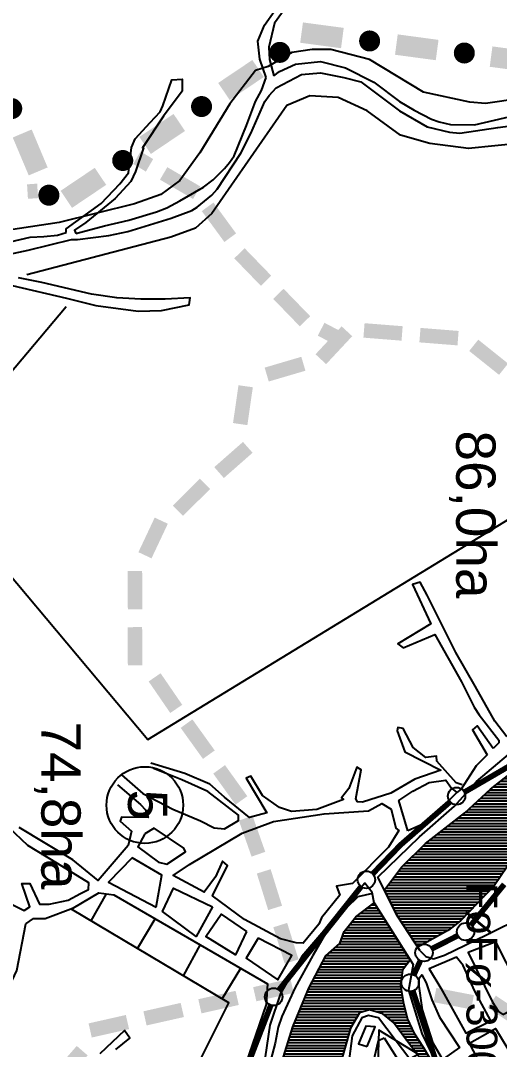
# Model space of a CAD drawing. Extents: x 615698 to 626331, y 7504748 to 7519310.
# Drawn here: x 619997 to 620849, y 7515038 to 7516869 of the extents above; entities that cross this region are included whole.
import ezdxf
from ezdxf.enums import TextEntityAlignment as Align

# ---------------------------------------------------------------- set-up
doc = ezdxf.new("R2010")
doc.units = 0
doc.header["$LTSCALE"] = 170
doc.header["$MEASUREMENT"] = 0
doc.layers.get('0').update_dxf_attribs({"linetype": 'CONTINUOUS'})
for name, color, linetype in [('ESTACAO', 5, 'CONTINUOUS'), ('HATCH', 4, 'CONTINUOUS'), ('LIMITE-BACIA', 3, 'CONTINUOUS'), ('LIMITE-PROJETO', 1, 'CONTINUOUS'), ('RIO', 4, 'CONTINUOUS'), ('RODOVIA', 1, 'CONTINUOUS'), ('RUA', 7, 'CONTINUOUS'), ('TEXTO', 5, 'CONTINUOUS'), ('TEXTO2', 5, 'CONTINUOUS')]:
    doc.layers.add(name, color=color, linetype=linetype)
doc.styles.get("Standard").update_dxf_attribs({"font": 'ARIAL.TTF'})

# ---------------------------------------------------------------- blocks, each defined once
blk = doc.blocks.new('*X14')
at = {"color": 0}
for p, q in [((620615.1, 7515290), (620632.1, 7515290)), ((620621.5, 7515295), (620629, 7515295)), ((620591.1, 7515270), (620644.7, 7515270)), ((620595.9, 7515275), (620641.5, 7515275)), ((620602.3, 7515280), (620638.4, 7515280)), ((620608.7, 7515285), (620635.3, 7515285)), ((620574.8, 7515250), (620657.2, 7515250)), ((620578.9, 7515255), (620654.1, 7515255)), ((620583, 7515260), (620650.9, 7515260)), ((620587, 7515265), (620647.8, 7515265)), ((620568.3, 7515235), (620666.6, 7515235)), ((620570.2, 7515240), (620663.5, 7515240)), ((620572, 7515245), (620660.3, 7515245)), ((620552.4, 7515215), (620679.1, 7515215)), ((620558.1, 7515220), (620676, 7515220)), ((620563.9, 7515225), (620672.9, 7515225)), ((620566.5, 7515230), (620669.7, 7515230)), ((620535.4, 7515195), (620689.3, 7515195)), ((620538, 7515200), (620688.5, 7515200)), ((620541, 7515205), (620685.4, 7515205)), ((620546.7, 7515210), (620682.3, 7515210)), ((620527.5, 7515180), (620678.1, 7515180)), ((620530.1, 7515185), (620681.8, 7515185)), ((620532.7, 7515190), (620685.5, 7515190)), ((620517, 7515160), (620674.4, 7515160)), ((620519.6, 7515165), (620675.1, 7515165)), ((620522.2, 7515170), (620675.8, 7515170)), ((620524.8, 7515175), (620676.5, 7515175)), ((620507.2, 7515140), (620675, 7515140)), ((620509.3, 7515145), (620674.2, 7515145)), ((620511.7, 7515150), (620673.4, 7515150)), ((620514.3, 7515155), (620673.6, 7515155)), ((620501, 7515125), (620677.4, 7515125)), ((620503.1, 7515130), (620676.6, 7515130)), ((620505.1, 7515135), (620675.8, 7515135)), ((620492.7, 7515105), (620607.1, 7515105)), ((620494.8, 7515110), (620681.1, 7515110)), ((620496.9, 7515115), (620679.8, 7515115)), ((620498.9, 7515120), (620678.5, 7515120)), ((620629.3, 7515105), (620682.5, 7515105)), ((620484.5, 7515085), (620589.9, 7515085)), ((620486.6, 7515090), (620592.8, 7515090)), ((620488.6, 7515095), (620595.7, 7515095)), ((620490.7, 7515100), (620598.7, 7515100)), ((620643.2, 7515100), (620683.8, 7515100)), ((620649.4, 7515095), (620685.1, 7515095)), ((620655.6, 7515090), (620686.8, 7515090)), ((620661.4, 7515085), (620689, 7515085)), ((620479.1, 7515070), (620582.9, 7515070)), ((620480.6, 7515075), (620584.3, 7515075)), ((620482.4, 7515080), (620587, 7515080)), ((620665, 7515080), (620691.2, 7515080)), ((620668.6, 7515075), (620693.4, 7515075)), ((620672.3, 7515070), (620695.6, 7515070)), ((620472.9, 7515050), (620577.2, 7515050)), ((620474.4, 7515055), (620578.6, 7515055)), ((620476, 7515060), (620580, 7515060)), ((620477.5, 7515065), (620581.4, 7515065)), ((620675.9, 7515065), (620698.3, 7515065)), ((620679.5, 7515060), (620701.6, 7515060)), ((620683.1, 7515055), (620704.9, 7515055)), ((620686.9, 7515050), (620708.1, 7515050)), ((620466.6, 7515030), (620571.5, 7515030)), ((620468.2, 7515035), (620572.9, 7515035)), ((620469.7, 7515040), (620574.4, 7515040)), ((620471.3, 7515045), (620575.8, 7515045)), ((620690.6, 7515045), (620711.4, 7515045)), ((620694.4, 7515040), (620714.5, 7515040)), ((620698.2, 7515035), (620717.6, 7515035)), ((620702, 7515030), (620720.6, 7515030)), ((620462, 7515015), (620567.3, 7515015)), ((620463.5, 7515020), (620568.7, 7515020)), ((620465.1, 7515025), (620570.1, 7515025)), ((620705.8, 7515025), (620723.6, 7515025)), ((620709.6, 7515020), (620726.6, 7515020)), ((620713.4, 7515015), (620729.7, 7515015)), ((620455.7, 7514995), (620561.6, 7514995)), ((620457.3, 7515000), (620563, 7515000)), ((620458.9, 7515005), (620564.4, 7515005)), ((620460.4, 7515010), (620565.8, 7515010)), ((620717, 7515010), (620726.4, 7515010)), ((620449.5, 7514975), (620555.9, 7514975)), ((620451.1, 7514980), (620557.3, 7514980)), ((620452.6, 7514985), (620558.8, 7514985)), ((620454.2, 7514990), (620560.2, 7514990)), ((620441, 7514960), (620551.7, 7514960)), ((620444.3, 7514965), (620553.1, 7514965)), ((620447.6, 7514970), (620554.5, 7514970)), ((620427.6, 7514940), (620553.6, 7514940)), ((620431, 7514945), (620552.7, 7514945)), ((620434.3, 7514950), (620551.8, 7514950)), ((620437.6, 7514955), (620550.9, 7514955)), ((620414.3, 7514920), (620471.5, 7514920)), ((620417.6, 7514925), (620512.2, 7514925)), ((620421, 7514930), (620552.9, 7514930)), ((620424.3, 7514935), (620554.4, 7514935)), ((620411, 7514915), (620430.8, 7514915))]:
    blk.add_line(p, q, dxfattribs=at)
blk = doc.blocks.new('*X18')
at = {"color": 0}
for p, q in [((621735, 7516075), (621821.1, 7516075)), ((621756.8, 7516080), (621818.5, 7516080)), ((621778.7, 7516085), (621815.9, 7516085)), ((621798.8, 7516090), (621813.3, 7516090)), ((621648.6, 7516055), (621831.6, 7516055)), ((621669.6, 7516060), (621829, 7516060)), ((621691.4, 7516065), (621826.4, 7516065)), ((621713.2, 7516070), (621823.8, 7516070)), ((621595.4, 7516040), (621839.5, 7516040)), ((621611.5, 7516045), (621836.9, 7516045)), ((621630, 7516050), (621834.3, 7516050)), ((621550.5, 7516020), (621850, 7516020)), ((621561.7, 7516025), (621847.4, 7516025)), ((621572.9, 7516030), (621844.8, 7516030)), ((621584.1, 7516035), (621842.1, 7516035)), ((621515.6, 7516000), (621860.5, 7516000)), ((621523.1, 7516005), (621857.9, 7516005)), ((621530.7, 7516010), (621855.3, 7516010)), ((621539.3, 7516015), (621852.6, 7516015)), ((621492.8, 7515985), (621868.4, 7515985)), ((621500.4, 7515990), (621865.8, 7515990)), ((621508, 7515995), (621863.1, 7515995)), ((621462.5, 7515965), (621659.9, 7515965)), ((621470.1, 7515970), (621876.3, 7515970)), ((621477.7, 7515975), (621873.6, 7515975)), ((621485.2, 7515980), (621871, 7515980)), ((621663.4, 7515965), (621878.9, 7515965)), ((621432.2, 7515945), (621563.8, 7515945)), ((621439.8, 7515950), (621579.4, 7515950)), ((621447.4, 7515955), (621595, 7515955)), ((621454.9, 7515960), (621610.6, 7515960)), ((621703.3, 7515960), (621881.5, 7515960)), ((621735.6, 7515955), (621884.1, 7515955)), ((621764, 7515950), (621886.8, 7515950)), ((621801.6, 7515945), (621889.4, 7515945)), ((621411.1, 7515930), (621538.4, 7515930)), ((621417, 7515935), (621546, 7515935)), ((621424.6, 7515940), (621553.6, 7515940)), ((621809.7, 7515940), (621892, 7515940)), ((621817.8, 7515935), (621894.6, 7515935)), ((621826, 7515930), (621897.3, 7515930)), ((621389.4, 7515910), (621508.1, 7515910)), ((621394.8, 7515915), (621515.7, 7515915)), ((621400.3, 7515920), (621523.3, 7515920)), ((621405.7, 7515925), (621530.9, 7515925)), ((621373.1, 7515895), (621492.4, 7515895)), ((621378.6, 7515900), (621496.9, 7515900)), ((621384, 7515905), (621501.3, 7515905)), ((621351.4, 7515875), (621474.5, 7515875)), ((621356.9, 7515880), (621479, 7515880)), ((621362.3, 7515885), (621483.4, 7515885)), ((621367.7, 7515890), (621487.9, 7515890)), ((621329.2, 7515855), (621459.7, 7515855)), ((621334.7, 7515860), (621462.9, 7515860)), ((621340.3, 7515865), (621466.1, 7515865)), ((621345.8, 7515870), (621470, 7515870)), ((621312.6, 7515840), (621450.1, 7515840)), ((621318.1, 7515845), (621453.3, 7515845)), ((621323.6, 7515850), (621456.5, 7515850)), ((621290.4, 7515820), (621437.3, 7515820)), ((621295.9, 7515825), (621440.5, 7515825)), ((621301.5, 7515830), (621443.7, 7515830)), ((621307, 7515835), (621446.9, 7515835)), ((621268.1, 7515800), (621421.7, 7515800)), ((621273.7, 7515805), (621425.8, 7515805)), ((621279.3, 7515810), (621429.9, 7515810)), ((621284.8, 7515815), (621434, 7515815)), ((621251.4, 7515785), (621409.3, 7515785)), ((621256.9, 7515790), (621413.4, 7515790)), ((621262.5, 7515795), (621417.5, 7515795)), ((621229, 7515765), (621392.8, 7515765)), ((621234.6, 7515770), (621396.9, 7515770)), ((621240.2, 7515775), (621401.1, 7515775)), ((621245.8, 7515780), (621405.2, 7515780)), ((621204, 7515745), (621375.8, 7515745)), ((621210.3, 7515750), (621380.1, 7515750)), ((621216.6, 7515755), (621384.5, 7515755)), ((621222.9, 7515760), (621388.7, 7515760)), ((621185.1, 7515730), (621362.7, 7515730)), ((621191.4, 7515735), (621367.1, 7515735)), ((621197.7, 7515740), (621371.4, 7515740)), ((621159.9, 7515710), (621345.3, 7515710)), ((621166.2, 7515715), (621349.6, 7515715)), ((621172.5, 7515720), (621354, 7515720)), ((621178.8, 7515725), (621358.3, 7515725)), ((621134.7, 7515690), (621325, 7515690)), ((621141, 7515695), (621331.2, 7515695)), ((621147.3, 7515700), (621336.5, 7515700)), ((621153.6, 7515705), (621340.9, 7515705)), ((621115.8, 7515675), (621306.2, 7515675)), ((621122.1, 7515680), (621312.5, 7515680)), ((621128.4, 7515685), (621318.7, 7515685)), ((621089.6, 7515655), (621293.1, 7515655)), ((621096.9, 7515660), (621297.6, 7515660)), ((621103.2, 7515665), (621300.5, 7515665)), ((621109.5, 7515670), (621303.3, 7515670)), ((621060.2, 7515635), (621272.4, 7515635)), ((621067.6, 7515640), (621277.6, 7515640)), ((621074.9, 7515645), (621282.8, 7515645)), ((621082.3, 7515650), (621288, 7515650)), ((621038.1, 7515620), (621256, 7515620)), ((621045.5, 7515625), (621260.7, 7515625)), ((621052.9, 7515630), (621265.3, 7515630)), ((621008.7, 7515600), (621237.3, 7515600)), ((621016.1, 7515605), (621242, 7515605)), ((621023.4, 7515610), (621246.7, 7515610)), ((621030.8, 7515615), (621251.3, 7515615)), ((620969, 7515580), (621214, 7515580)), ((620979.9, 7515585), (621220.6, 7515585)), ((620990.8, 7515590), (621227.2, 7515590)), ((621001.4, 7515595), (621232.6, 7515595)), ((620936.6, 7515565), (621194.2, 7515565)), ((620947.2, 7515570), (621200.8, 7515570)), ((620958.1, 7515575), (621207.4, 7515575)), ((620897.6, 7515545), (621164.5, 7515545)), ((620907.3, 7515550), (621172, 7515550)), ((620917.1, 7515555), (621179.6, 7515555)), ((620926.9, 7515560), (621187.1, 7515560)), ((620864.3, 7515525), (621130.8, 7515525)), ((620870.6, 7515530), (621140.8, 7515530)), ((620878, 7515535), (621149.3, 7515535)), ((620887.8, 7515540), (621156.9, 7515540)), ((620845.4, 7515510), (621100.8, 7515510)), ((620851.7, 7515515), (621110.8, 7515515)), ((620858, 7515520), (621120.8, 7515520)), ((620821.9, 7515490), (621055, 7515490)), ((620827.4, 7515495), (621067.5, 7515495)), ((620832.9, 7515500), (621080, 7515500)), ((620839.1, 7515505), (621090.8, 7515505)), ((620799.8, 7515470), (621007.3, 7515470)), ((620805.3, 7515475), (621018.2, 7515475)), ((620810.8, 7515480), (621030, 7515480)), ((620816.4, 7515485), (621042.5, 7515485)), ((620782.5, 7515455), (620975.4, 7515455)), ((620788.7, 7515460), (620985.5, 7515460)), ((620794.3, 7515465), (620996.4, 7515465)), ((620757.1, 7515435), (620945.1, 7515435)), ((620763.5, 7515440), (620952.5, 7515440)), ((620769.8, 7515445), (620960, 7515445)), ((620776.2, 7515450), (620967.7, 7515450)), ((620731.7, 7515415), (620915.5, 7515415)), ((620738, 7515420), (620922.9, 7515420)), ((620744.4, 7515425), (620930.3, 7515425)), ((620750.7, 7515430), (620937.7, 7515430)), ((620713.6, 7515400), (620896.1, 7515400)), ((620719, 7515405), (620901.4, 7515405)), ((620725.3, 7515410), (620908, 7515410)), ((620693.1, 7515380), (620874.8, 7515380)), ((620698.3, 7515385), (620880, 7515385)), ((620703.4, 7515390), (620885.3, 7515390)), ((620708.5, 7515395), (620890.7, 7515395)), ((620673.3, 7515360), (620861.4, 7515360)), ((620677.8, 7515365), (620864.7, 7515365)), ((620682.9, 7515370), (620868.1, 7515370)), ((620688, 7515375), (620871.5, 7515375)), ((620662.1, 7515345), (620851.3, 7515345)), ((620665.8, 7515350), (620854.6, 7515350)), ((620669.6, 7515355), (620858, 7515355)), ((620647, 7515325), (620836.7, 7515325)), ((620650.8, 7515330), (620841.2, 7515330)), ((620654.5, 7515335), (620844.5, 7515335)), ((620658.3, 7515340), (620847.9, 7515340)), ((620645.6, 7515320), (620831.9, 7515320)), ((620648.1, 7515315), (620827.1, 7515315)), ((620650.6, 7515310), (620822.3, 7515310)), ((620653.1, 7515305), (620817.5, 7515305)), ((620655.6, 7515300), (620812.7, 7515300)), ((620658.1, 7515295), (620807.9, 7515295)), ((620660.6, 7515290), (620803.1, 7515290)), ((620663.1, 7515285), (620798.3, 7515285)), ((620665.6, 7515280), (620793.5, 7515280)), ((620668.1, 7515275), (620788.7, 7515275)), ((620671.3, 7515270), (620783.9, 7515270)), ((620674.6, 7515265), (620778.6, 7515265)), ((620677.8, 7515260), (620771.9, 7515260)), ((620681.1, 7515255), (620765.2, 7515255)), ((620684.3, 7515250), (620758.5, 7515250)), ((620687.6, 7515245), (620749.5, 7515245)), ((620690.8, 7515240), (620740.5, 7515240)), ((620694.1, 7515235), (620731.5, 7515235)), ((620697.3, 7515230), (620722.5, 7515230)), ((620700.6, 7515225), (620713.5, 7515225)), ((620703.8, 7515220), (620704.4, 7515220))]:
    blk.add_line(p, q, dxfattribs=at)
blk = doc.blocks.new('C')
at = {"layer": 'LIMITE-BACIA'}
blk.add_solid([(-33.9, -12.9), (-34, 12.9), (34.2, -12.6), (34, 13.2)], dxfattribs=at)
blk = doc.blocks.new('R')
at = {"layer": 'LIMITE-PROJETO', "const_width": 18.7}
blk.add_lwpolyline([(-75.2, 0.3, 1), (-93.9, 0.4, 1)], format="xyb", close=True, dxfattribs=at)
at = {"layer": 'LIMITE-PROJETO'}
blk.add_solid([(36.9, 17.7), (36.6, -18.8), (-36.4, 18.3), (-36.6, -18.3)], dxfattribs=at)

msp = doc.modelspace()

# ---------------------------------------------------------------- linework, layer by layer
at = {"layer": 'ESTACAO', "const_width": 10}
for points in [[(621004.1, 7515621.6), (620787.1, 7515495.6)], [(620761.5, 7515478.3), (620673.7, 7515401.9), (620623.9, 7515350.4)], [(620603.2, 7515327.4), (620457.1, 7515143.7)], [(620799, 7515259.3), (620858, 7515331.6)], [(620729.1, 7515216.8), (620775.4, 7515240.3)], [(620697.1, 7515170.5), (620708.7, 7515195.7)], [(620738.3, 7515010.8), (620695.5, 7515141.6)], [(620442.6, 7515116.6), (620362.7, 7514910)]]:
    msp.add_lwpolyline(points, dxfattribs=at)
at = {"layer": 'ESTACAO'}
msp.add_lwpolyline([(620704.8, 7515029.5), (620634.6, 7515072.3), (620632.6, 7514990.1)], close=True, dxfattribs=at)
for centre in [(620773.2, 7515488.6), (620612.6, 7515339.7), (620789.2, 7515247.3), (620715.2, 7515209.8), (620690.6, 7515156.4), (620447.6, 7515131.3)]:
    msp.add_circle(centre, 15.5, dxfattribs=at)
at = {"layer": 'LIMITE-BACIA'}
for points in [[(620197.6, 7516613.7), (620210.6, 7516636), (620220.1, 7516600.1), (620233.1, 7516622.4)], [(620026.6, 7516578.7), (620028.2, 7516552.9), (620008.6, 7516577.4), (620010.2, 7516551.6)], [(620526.1, 7516308.1), (620538, 7516331), (620565.4, 7516287.5), (620577.3, 7516310.4)]]:
    msp.add_solid(points, dxfattribs=at)
at = {"layer": 'LIMITE-PROJETO', "const_width": 18.7}
for points in [[(620467.8, 7516811.1, 1), (620449.3, 7516813.5, 1)], [(620055.3, 7516563.3, 1), (620039.7, 7516552.9, 1)]]:
    msp.add_lwpolyline(points, format="xyb", close=True, dxfattribs=at)
at = {"layer": 'LIMITE-PROJETO'}
for points in [[(620572.3, 7516855.9), (620567.5, 7516819.7), (620499.7, 7516865.6), (620494.8, 7516829.4)], [(620129.1, 7516606.8), (620149.5, 7516576.5), (620068.3, 7516565.9), (620088.7, 7516535.6)]]:
    msp.add_solid(points, dxfattribs=at)
at = {"layer": 'RIO', "linetype": 'CONTINUOUS'}
for points in [[(620875.2, 7515380.5), (620840.3, 7515328.8), (620780.4, 7515266.4), (620758.5, 7515250), (620704, 7515219.8), (620668.2, 7515274.8), (620644.7, 7515321.8), (620675, 7515362.3), (620717.8, 7515404.1), (620787.7, 7515459.1), (620833.8, 7515500.8), (620874.8, 7515533.3)], [(620448.3, 7514971), (620481.5, 7515077.7), (620509.9, 7515146.6), (620540.3, 7515204.4), (620565.1, 7515226), (620573, 7515247.9), (620594, 7515273.5), (620626.5, 7515298.9), (620690.6, 7515196.8), (620677, 7515178.5), (620673.2, 7515151.6), (620677.8, 7515122.5), (620686, 7515091.8), (620696.8, 7515067.3), (620713.4, 7515042), (620731, 7515012.8)], [(620716.4, 7515011), (620683.8, 7515054), (620660.8, 7515085.9), (620641.7, 7515101.2), (620618.4, 7515108.3), (620600.4, 7515103), (620584.5, 7515075.8), (620550.7, 7514956.4)]]:
    msp.add_lwpolyline(points, dxfattribs=at)
at = {"layer": 'RODOVIA', "linetype": 'CONTINUOUS'}
for points in [[(620448, 7516770.6), (620457.7, 7516778), (620486.7, 7516791.5), (620531.1, 7516795.8), (620575.6, 7516784.6), (620626.1, 7516759.4), (620671.8, 7516725.1), (620697.8, 7516709.4), (620728.4, 7516693.7), (620742.2, 7516688.9), (620762.1, 7516684.1), (620805.2, 7516683.6), (620876.1, 7516699.8)], [(619921.3, 7516441.1), (620010.7, 7516460.1), (620087.8, 7516479.3), (620098.6, 7516479.2), (620154, 7516486.2), (620187.9, 7516493.6), (620265.1, 7516517.3), (620302.1, 7516530.8), (620311.4, 7516536.8), (620337.8, 7516558.1), (620347.1, 7516568.7), (620389.4, 7516632.8), (620406.7, 7516668), (620431.9, 7516724.7), (620439.7, 7516735.3), (620452.2, 7516749), (620497, 7516773.2), (620530.9, 7516775.9), (620572.3, 7516767.7), (620603, 7516759.7), (620671.7, 7516708.2), (620720.6, 7516680), (620760.4, 7516670.3), (620778.9, 7516668.6), (620846.7, 7516678.6), (620932.9, 7516689.9)], [(620095.2, 7516490.2), (620146.2, 7516503.4), (620189.7, 7516513.5), (620239, 7516528.4), (620257.6, 7516535.9), (620280.8, 7516547.9), (620322.6, 7516572.1), (620339.6, 7516585.7), (620359.9, 7516605.5), (620369.2, 7516616.1), (620377, 7516628.4), (620399.1, 7516682), (620415, 7516724.8), (620426, 7516744.7), (620434.3, 7516767.3)], [(619571.8, 7516412.7), (619616.5, 7516415.3), (619690.4, 7516426.7), (619712, 7516429.6), (619789.1, 7516445.7), (619838.3, 7516452.8), (619924.6, 7516462.6), (620014, 7516483.2), (620038.6, 7516484.4), (620062.6, 7516486.9), (620078.1, 7516491.8)]]:
    msp.add_lwpolyline(points, dxfattribs=at)
at = {"layer": 'RUA'}
for p, q in [((620122.5, 7515266.6), (620150.2, 7515314.6)), ((620205.2, 7515217.3), (620236.5, 7515270.4)), ((620287, 7515168.5), (620317.1, 7515224.3)), ((620355.7, 7515127.6), (620388.9, 7515182.1))]:
    msp.add_line(p, q, dxfattribs=at)
at = {"layer": 'RUA', "linetype": 'CONTINUOUS'}
for p, q in [((620826.3, 7515241.5), (620919, 7515287.9)), ((620751.6, 7515205.3), (620826.3, 7515241.5)), ((620708.1, 7515213.4), (620718.3, 7515203.1)), ((620718.3, 7515203.1), (620732.3, 7515199.1)), ((620732.3, 7515199.1), (620751.6, 7515205.3))]:
    msp.add_line(p, q, dxfattribs=at)
for points in [[(620434.3, 7516767.3), (620422.9, 7516800.4), (620419.2, 7516832), (620431.2, 7516860.7), (620467.8, 7516913.4), (620506.8, 7516962.2), (620513.1, 7516972.9), (620525.8, 7517014.3), (620520.2, 7517059), (620501, 7517148.3), (620492.2, 7517173.1), (620498.6, 7517194.5), (620515.5, 7517195.9), (620518.1, 7517151.3), (620538.7, 7517063.4), (620541.5, 7517035.7), (620541.1, 7517008), (620539.5, 7517000.3), (620508.2, 7516946.8), (620448.8, 7516864.4), (620439.1, 7516821.5), (620440.4, 7516799.9), (620448, 7516770.6)], [(621762.9, 7516628.8), (621177.9, 7516728.8), (621093.9, 7516738.4), (620952.4, 7516739.7), (620824.5, 7516721.3), (620796.7, 7516723.5), (620714.4, 7516741.5), (620618.2, 7516799.8), (620549.6, 7516817.2), (620516, 7516817.5), (620479.7, 7516811.9), (620437.6, 7516787.3), (620415.2, 7516780.1), (620369.6, 7516721), (620316.1, 7516633.6), (620280.7, 7516584.5), (620247, 7516559.5), (620200, 7516542.6), (620065.8, 7516509.3), (619519.6, 7516427.1)], [(620078.1, 7516491.8), (620078.2, 7516498), (620140.8, 7516543.3), (620173.5, 7516578.3), (620189.1, 7516598.1), (620194.5, 7516642.9), (620200.8, 7516658.7), (620227.9, 7516687.2), (620245.6, 7516706.7), (620250.4, 7516717.4), (620266.2, 7516763.4), (620284.7, 7516764.7), (620284.5, 7516743.2), (620251.7, 7516699), (620214.2, 7516642.5), (620215.7, 7516642.4), (620201.6, 7516600.3), (620193.5, 7516582.7), (620165.5, 7516552.3), (620113.3, 7516509.3), (620093.2, 7516495.8), (620095.2, 7516490.2)], [(621733.1, 7516552.5), (621689.5, 7516562.5), (621574, 7516580.8), (621456.6, 7516604.9), (621335.4, 7516628.9), (621126.4, 7516662.8), (621006.4, 7516666.3), (620901.8, 7516654.1), (620896, 7516652.6), (620896, 7516652.6), (620888.3, 7516650.8), (620794.3, 7516641.4), (620725.7, 7516650.1), (620673.6, 7516665.2), (620614.3, 7516708.1), (620562.1, 7516732), (620511.9, 7516735), (620470.9, 7516717.6), (620337.5, 7516525.4), (620308.3, 7516499.6), (620264.7, 7516483.2), (620008.5, 7516416.1)], [(619982.3, 7516397.4), (620079, 7516374.8), (620131.1, 7516361.9), (620206.4, 7516351.9), (620247.9, 7516353), (620297.2, 7516363.2), (620298.9, 7516375.5), (620254.3, 7516372.9), (620211.2, 7516373.3), (620168.2, 7516375.4), (620123.6, 7516382), (620034.7, 7516403), (619993.2, 7516411.1)], [(620708.1, 7515213.4), (620668.2, 7515274.8), (620633.2, 7515344.6), (620707.4, 7515416.1), (620769.7, 7515470.8), (620808.7, 7515514.3), (620884.4, 7515578.5), (621039.5, 7515628), (621090.7, 7515661.3), (621131.1, 7515694.7), (621156.2, 7515739.1), (621297.6, 7515884.6), (621320.5, 7515865.8), (621348.6, 7515896.3), (621376.6, 7515928.3), (621396.8, 7515945.1), (621418.6, 7515960.2), (621463.5, 7515999.3)], [(620862.4, 7515594.1), (620841.2, 7515622.1), (620806.5, 7515684), (620771.8, 7515744.3), (620720.6, 7515846.4), (620708.6, 7515869.6), (620694.7, 7515865.1), (620727.2, 7515795.4), (620668.5, 7515759.6), (620678, 7515752.7), (620734.6, 7515776.1), (620782, 7515691.9), (620804.6, 7515647.1), (620813.6, 7515633.1), (620848.5, 7515588.1), (620848.5, 7515583.5), (620838.2, 7515573.1)], [(620783.2, 7515508.8), (620772.5, 7515512), (620738.1, 7515550.9), (620737.5, 7515559.4), (620718.5, 7515557.6), (620695.8, 7515575), (620678, 7515609.2), (620668.8, 7515610.9), (620667.2, 7515604.7), (620681, 7515567.5), (620744.9, 7515534.6), (620698.9, 7515519), (620656.3, 7515493.7), (620605.8, 7515477.8), (620596.6, 7515478.6), (620593.6, 7515484), (620603.4, 7515535.5), (620595.8, 7515540.2), (620581.1, 7515502.4), (620568.4, 7515485.8), (620571.7, 7515482.3), (620524.2, 7515464.8), (620479.4, 7515461), (620458, 7515468.4), (620427.7, 7515489.7), (620407.2, 7515523.8), (620398.7, 7515520.8), (620435.3, 7515459), (620404.4, 7515450.6), (620360.1, 7515486.5), (620334.2, 7515509.9), (620289.7, 7515528.9), (620228.8, 7515547.3)], [(620827.5, 7515562.2), (620808, 7515542.4), (620781.4, 7515501.2), (620773.7, 7515495.1), (620728.3, 7515450.7), (620713.1, 7515438.9), (620686.6, 7515426.8)], [(620169.4, 7515508.4), (620210.3, 7515473.5), (620219.4, 7515464.2), (620224.1, 7515450.4), (620177, 7515450.9), (620174.6, 7515444.2), (620194.5, 7515426.4), (620188.5, 7515400.6), (620135.2, 7515338.6), (620090.2, 7515375.4), (619994.6, 7515432.6)], [(619948.8, 7515312), (620003.7, 7515285), (620013.4, 7515291.7), (619999.4, 7515333.1), (620013.8, 7515332.9), (620030.6, 7515296.4), (620047.8, 7515296.2), (620081.5, 7515303.4), (620103.6, 7515315.5), (620118.1, 7515322.2), (620118.3, 7515334.5), (620063, 7515368.8), (620009.8, 7515400.9), (619976.4, 7515432.9)], [(620626.5, 7515298.9), (620622.9, 7515317), (620610.1, 7515333.9), (620551.3, 7515265.6), (620497.7, 7515202.9), (620459.5, 7515137.5), (620440.8, 7515081), (620432.4, 7515024.3), (620438.7, 7515011.3), (620432.2, 7514999.8), (620409.9, 7514989.8), (620378.3, 7514921.2), (620395.5, 7514919.7)], [(619952.6, 7515019.2), (619934.2, 7515066.8), (619932.4, 7515082), (619947.8, 7515098.9), (619969.1, 7515132.8), (619990.4, 7515178.1), (620006.5, 7515261.3), (620019.9, 7515270.7), (620041.1, 7515271), (620091.1, 7515289.8), (620136.4, 7515316.3), (620163.2, 7515313), (620436.6, 7515154.5), (620434.2, 7515117.5), (620391.4, 7514993.4)], [(620626.5, 7515298.9), (620695.6, 7515189), (620687.4, 7515143.3), (620711.5, 7515066), (620735.5, 7515015.4), (620706.7, 7514998.3), (620634.1, 7515093.9), (620616.1, 7515097.9), (620604.4, 7515094.2), (620587.4, 7515061.9), (620572.2, 7514948.3), (620564.4, 7514931.4), (620386.9, 7514909.6), (620370, 7514905.9), (620376.7, 7514921.3)], [(620166.5, 7515037.4), (620191.4, 7515058), (620182.1, 7515071.4), (620138, 7515030.1)]]:
    msp.add_lwpolyline(points, dxfattribs=at)
at = {"layer": 'RUA'}
for points in [[(620078.2, 7516359.5), (619827.3, 7516061.6), (620223.8, 7515589.6), (620948.6, 7516032), (621055.8, 7516099.9), (621496.5, 7516160.2)], [(620838.2, 7515573.1), (620810.1, 7515613.4), (620801.3, 7515606.3), (620827.5, 7515562.2)], [(620176.5, 7515526.3), (620214.6, 7515493.5), (620268.2, 7515465.2), (620317.3, 7515444.7), (620341.8, 7515432.1), (620360.3, 7515430.3), (620385.1, 7515445.4), (620385.2, 7515454.7), (620330.2, 7515496.9), (620284.2, 7515517.4), (620233.6, 7515537.9)], [(620686.6, 7515426.8), (620670.2, 7515480.9), (620695.1, 7515497.5), (620724.5, 7515512.6), (620753.8, 7515516.9), (620764.4, 7515502.9), (620773.6, 7515495.1)], [(620623.3, 7515315.1), (620597.5, 7515309.3), (620577.4, 7515289.7), (620547.9, 7515258), (620517.5, 7515205.1), (620485.6, 7515148), (620462.3, 7515096.4), (620455.7, 7515077.3), (620450.4, 7515049), (620439.3, 7515008.7), (620430.4, 7514972.5), (620418.8, 7514952.1), (620399.3, 7514926.7), (620370, 7514905.9)], [(620386.8, 7514980.5), (620313.5, 7515012.7), (620367.6, 7515120.5), (620086.5, 7515288)]]:
    msp.add_lwpolyline(points, dxfattribs=at)
at = {"layer": 'RUA', "linetype": 'CONTINUOUS'}
for points in [[(620527.9, 7515260.7), (620499.8, 7515227.1), (620487.5, 7515227.2), (620459.8, 7515234.5), (620395.5, 7515269.1), (620338.9, 7515311.2), (620365.7, 7515364.8), (620356.6, 7515372.6), (620343.9, 7515345.1), (620323.6, 7515317.6), (620268.5, 7515347.4), (620298, 7515367.1), (620391.5, 7515422.4), (620447.1, 7515443.4), (620537.7, 7515456.9), (620616.4, 7515462.2), (620640.2, 7515475.4), (620656.6, 7515465.3), (620665.3, 7515431.7), (620670.6, 7515427.1), (620651.9, 7515398), (620588.2, 7515333.3), (620559.4, 7515328.4), (620565.3, 7515312), (620532.8, 7515271.7)], [(620218.2, 7515421.2), (620205.6, 7515398.2), (620242.6, 7515371.2), (620257.7, 7515367.2), (620290.5, 7515389.4), (620287.4, 7515395.9), (620234.8, 7515431.8)], [(620855.7, 7515099.7), (620897.9, 7515121.6), (620843.2, 7515229.3), (620793.5, 7515210.3), (620836.9, 7515122), (620847.8, 7515105.2)], [(620834.2, 7515088.7), (620805.8, 7515141.2), (620784.9, 7515187.1), (620772.9, 7515202.2), (620724.2, 7515181.3), (620745.3, 7515146.6), (620789.4, 7515066.8)], [(620706.2, 7515154.4), (620706.3, 7515164.7), (620711.1, 7515170.2), (620719.3, 7515156.2), (620729.2, 7515125.8), (620742.9, 7515094.9), (620778.6, 7515041.4), (620749.9, 7515020.8), (620746.2, 7515023.3), (620731.5, 7515049.1), (620712.5, 7515108.2)], [(620847.7, 7514949.9), (620796.4, 7515048.6), (620842.4, 7515075.1), (620920.2, 7514946.7), (620922.9, 7514935.4), (620879.5, 7514898.8)], [(620644.3, 7515058.2), (620693.9, 7514979.7), (620656.4, 7515000.7), (620671.2, 7514973.5), (620666.4, 7514968), (620657.1, 7514968.1), (620625.1, 7514986.9), (620625.4, 7515015.4), (620634.3, 7515053.7)]]:
    msp.add_lwpolyline(points, close=True, dxfattribs=at)
at = {"layer": 'RUA'}
for points in [[(620238.3, 7515291), (620248.4, 7515347.8), (620195.7, 7515378.7), (620153.4, 7515335.6)], [(620338.9, 7515291.8), (620309.9, 7515239), (620249.6, 7515283.3), (620269.1, 7515324.8)], [(620399.1, 7515247.5), (620379.7, 7515206), (620326.9, 7515238.9), (620353.9, 7515278.4)], [(620419.9, 7515235.9), (620398.6, 7515200.1), (620455.1, 7515161.6), (620480.2, 7515204.9)], [(620614, 7515043.2), (620628.2, 7515077.7), (620611.6, 7515079.3), (620598.7, 7515047.6)]]:
    msp.add_lwpolyline(points, close=True, dxfattribs=at)
at = {"layer": 'TEXTO2'}
msp.add_circle((620218.3, 7515472.6), 68.2, dxfattribs=at)

# ---------------------------------------------------------------- block references
at = {"layer": 'HATCH'}
for name in ['*X18', '*X14']:
    msp.add_blockref(name, (0, 0), dxfattribs=at)
at = {"layer": 'LIMITE-PROJETO'}
for name, p, rotation in [('R', (620702.2, 7516821.6), 352.7852920391233), ('R', (620870.8, 7516800.2), 352.7852920391233), ('R', (620389.2, 7516763.3), 34.36801192115366), ('R', (620014.4, 7516634.4), 293.2663760879694), ('R', (620248.9, 7516667.3), 34.36801192115366), ('C', (620281, 7516579.6), 329.4639076536388), ('C', (620350, 7516509.9), 305.9935662516179), ('C', (620410.2, 7516430.2), 313.8618683832806), ('C', (620479.5, 7516358.1), 313.8618683832806), ('C', (620642.2, 7516314.6), 355.2075586752166), ('C', (620554.8, 7516290.9), 46.71273990530672), ('C', (620741.8, 7516306.2), 355.2075586752166), ('C', (620830.1, 7516269.6), 321.1347436440429), ('C', (620467.8, 7516248.3), 16.15467801871881), ('C', (620393, 7516184.3), 81.55708435663196), ('C', (620376, 7516086.7), 41.0581549708973), ('C', (620301.3, 7516020.3), 44.48572652132707), ('C', (620233.1, 7515947.9), 64.53905789930886), ('C', (620200.9, 7515855.2), 90.01521412423992), ('C', (620200.9, 7515755.2), 90.01521412423992), ('C', (620255.1, 7515671.9), 124.171698840137), ('C', (620312.5, 7515590), 125.441722265233), ('C', (620370.5, 7515508.6), 125.441722265233), ('C', (620409.3, 7515417.2), 109.1304849501763), ('C', (620440.2, 7515322.1), 107.0934600832238), ('C', (620469.6, 7515226.5), 107.0934600832238), ('C', (620447.1, 7515143.3), 12.43162974568825), ('C', (620349.4, 7515121.8), 12.43162974568825), ('C', (620768, 7515128), 348.8433733576589), ('C', (620864, 7515103.7), 325.8276409601972), ('C', (620251.7, 7515100.3), 12.43162974568825), ('C', (620154.1, 7515078.8), 12.43162974568825), ('C', (620084.5, 7515009.7), 48.58584746821746)]:
    msp.add_blockref(name, p, dxfattribs=dict(at, rotation=rotation))

# ---------------------------------------------------------------- texts
at = {"layer": 'TEXTO'}
msp.add_text('F%%248F%%248-300mm', height=55, rotation=270, dxfattribs=at).set_placement((620790.8, 7515334.3))
at = {"layer": 'TEXTO2'}
for s, p in [('86,0ha', (620772.5, 7516139.4)), ('74,8ha', (620034, 7515621.5))]:
    msp.add_text(s, height=70, rotation=270, dxfattribs=at).set_placement(p)
msp.add_text('5', height=70, rotation=270, dxfattribs=at).set_placement((620188.3, 7515473), align=Align.CENTER)

doc.saveas('drawing.dxf')
